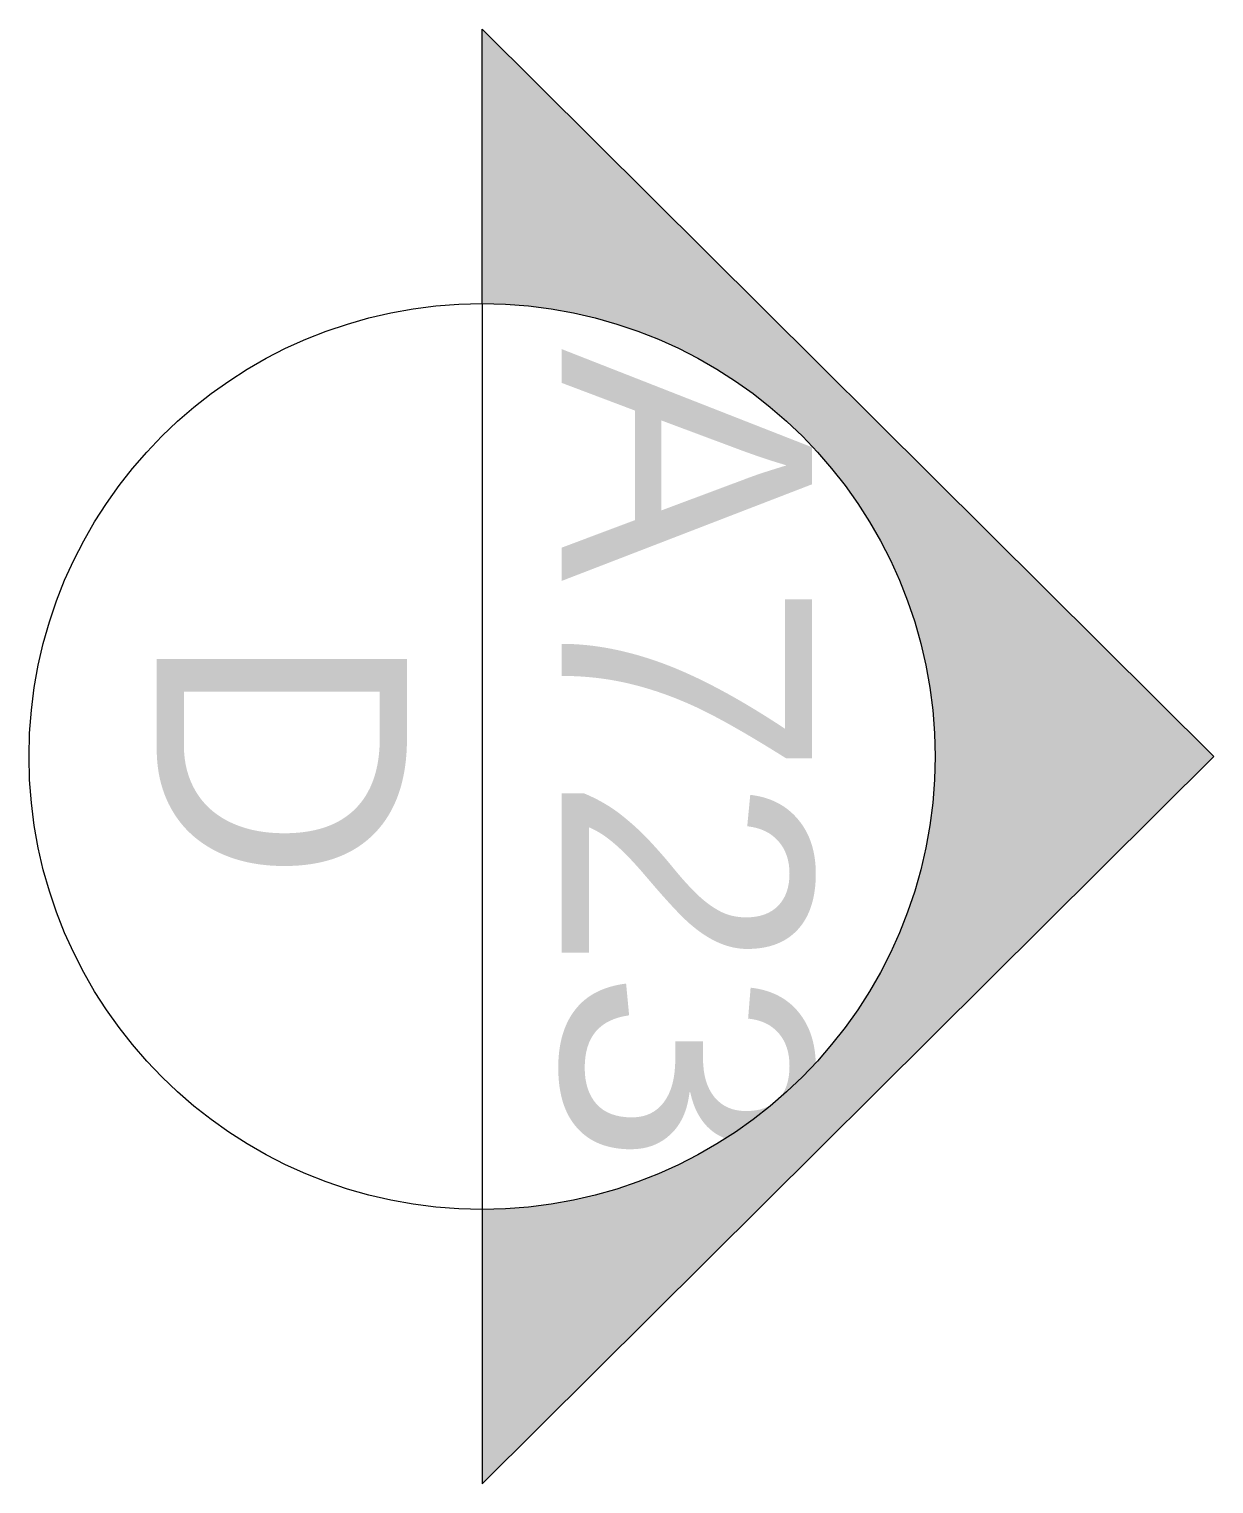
# Model space of a CAD drawing. Header units: millimetres. Extents: x 7 to 1272, y -517 to 867.
# Drawn here: x 158.27 to 167.5, y 116.01 to 127.35 of the extents above; entities that cross this region are included whole.
import ezdxf
from ezdxf.enums import TextEntityAlignment as Align

# ---------------------------------------------------------------- set-up
doc = ezdxf.new("R2010")
doc.units = ezdxf.units.MM
doc.layers.add('A-PRSP-1', color=7, linetype='Continuous', lineweight=40)
doc.styles.get("Standard").update_dxf_attribs({"font": 'arial.ttf'})

# ---------------------------------------------------------------- blocks, each defined once
blk = doc.blocks.new('SYMBOL')
at = {"layer": 'A-PRSP-1', "linetype": 'Continuous', "lineweight": 20}
h = blk.add_hatch(color=256, dxfattribs=at)
h.dxf.hatch_style = 1
h.paths.add_polyline_path([(11.20627, 4.94812), (11.31599, 4.94812, -1), (11.67803, 4.94812), (11.78775, 4.94812), (11.49701, 5.24054)])
at = {"linetype": 'Continuous', "lineweight": 20}
blk.add_line((11.31599, 4.94812), (11.67803, 4.94812), dxfattribs=at)
at = {"layer": 'A-PRSP-1', "linetype": 'Continuous', "lineweight": 20}
for p, q in [((11.20627, 4.94812), (11.49701, 5.24054)), ((11.78775, 4.94812), (11.49701, 5.24054)), ((11.31599, 4.94812), (11.20627, 4.94812)), ((11.67803, 4.94812), (11.78775, 4.94812))]:
    blk.add_line(p, q, dxfattribs=at)
blk.add_circle((11.49701, 4.94812), 0.18102, dxfattribs=at)
at = {"linetype": 'Continuous', "lineweight": 20}
for tag, p in [('TAVOLA', (11.49701, 5.07999)), ('SEZIONE', (11.49701, 4.91812))]:
    blk.add_attdef(tag, text='', height=0.1, dxfattribs=at).set_placement(p, align=Align.TOP_CENTER)

msp = doc.modelspace()

# ---------------------------------------------------------------- block references
at = {"xscale": 19.50110641980523, "yscale": 19.50110641980523, "zscale": 19.50110641980523, "rotation": 270}
msp.add_blockref('SYMBOL', (65.307, 345.88), dxfattribs=at).add_auto_attribs({'SEZIONE': 'D', 'TAVOLA': 'A723'})

doc.saveas('drawing.dxf')
